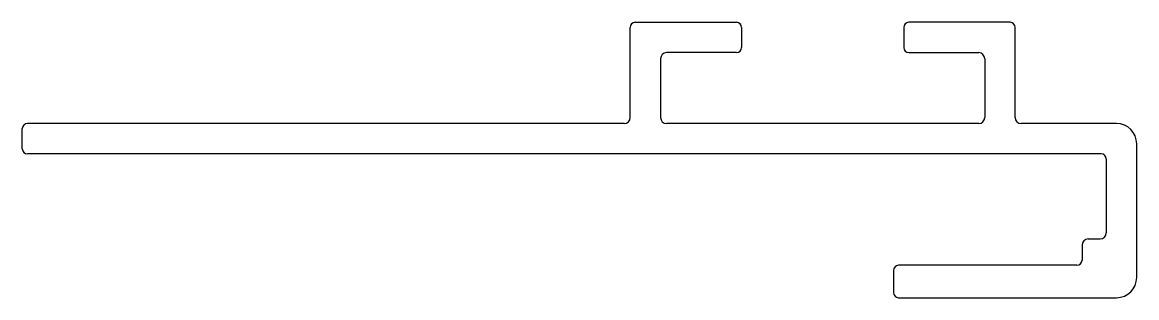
# Model space of a CAD drawing. Extents: x 763.5 to 818.5, y 771.6 to 785.2.
import ezdxf

# ---------------------------------------------------------------- set-up
doc = ezdxf.new("R2010")
doc.units = 0
doc.layers.get('0').update_dxf_attribs({"linetype": 'CONTINUOUS'})

msp = doc.modelspace()

# ---------------------------------------------------------------- linework, layer by layer
for p, q in [((793.483, 780.471), (793.483, 784.921)), ((793.733, 785.171), (798.733, 785.171)), ((798.983, 784.921), (798.983, 783.921)), ((806.983, 784.921), (806.983, 783.921)), ((812.233, 785.171), (807.233, 785.171)), ((812.483, 780.471), (812.483, 784.921)), ((794.983, 783.371), (794.983, 780.471)), ((798.733, 783.671), (795.283, 783.671)), ((807.233, 783.671), (810.683, 783.671)), ((810.983, 783.371), (810.983, 780.471)), ((763.483, 778.921), (763.483, 779.921)), ((793.183, 780.171), (763.733, 780.171)), ((810.683, 780.171), (795.283, 780.171)), ((817.483, 780.171), (812.783, 780.171)), ((818.483, 772.571), (818.483, 779.171)), ((816.733, 778.671), (763.733, 778.671)), ((816.983, 778.421), (816.983, 774.771)), ((816.083, 774.471), (816.683, 774.471)), ((815.783, 774.171), (815.783, 773.421)), ((806.483, 772.921), (806.483, 771.821)), ((815.533, 773.171), (806.733, 773.171)), ((806.733, 771.571), (817.483, 771.571))]:
    msp.add_line(p, q)
for centre, radius, start, end in [((793.733, 784.921), 0.25, 90, 180), ((798.733, 784.921), 0.25, 0, 90), ((807.233, 784.921), 0.25, 90, 180), ((812.233, 784.921), 0.25, 0, 90), ((798.733, 783.921), 0.25, 270, 0), ((807.233, 783.921), 0.25, 180, 270), ((795.283, 783.371), 0.3, 90, 180), ((810.683, 783.371), 0.3, 0, 90), ((793.183, 780.471), 0.3, 270, 0), ((795.283, 780.471), 0.3, 180, 270), ((810.683, 780.471), 0.3, 270, 0), ((812.783, 780.471), 0.3, 180, 270), ((763.733, 779.921), 0.25, 90, 180), ((817.483, 779.171), 1, 0, 90), ((763.733, 778.921), 0.25, 180, 270), ((816.733, 778.421), 0.25, 0, 90), ((816.083, 774.171), 0.3, 90, 180), ((816.683, 774.771), 0.3, 270, 0), ((815.533, 773.421), 0.25, 270, 0), ((806.733, 772.921), 0.25, 90, 180), ((817.483, 772.571), 1, 270, 0), ((806.733, 771.821), 0.25, 180, 270)]:
    msp.add_arc(centre, radius, start, end)

doc.saveas('drawing.dxf')
